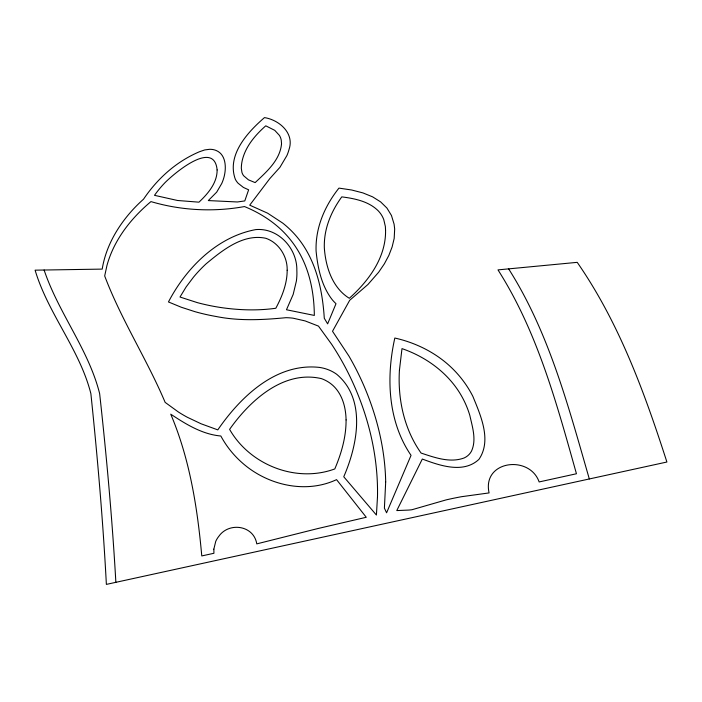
<?xml version="1.0" encoding="UTF-8"?>
<svg xmlns="http://www.w3.org/2000/svg" width="702" height="702" viewBox="0 0 702 702"><rect width="100%" height="100%" fill="white"/><g stroke="black" fill="none" stroke-linecap="round" stroke-linejoin="round"><path stroke-width="1.05" d="M508.634 268.866C549.218 332.809 568.506 406.949 589.32 478.957M44.112 270.024C58.529 313.013 88.619 349.543 99.649 393.655C106.564 456.405 112.267 519.296 115.865 582.318M217.12 169.945C217.225 183.011 207.932 193.699 198.964 202.176L177.518 200.482L154.501 195.331A95.893 77.457 -29.9 0 1 165.049 182.617C174.263 173.35 214.215 139.286 217.12 169.945M385.688 481.923L384.398 508.125L386.583 512.811L411.047 455.352C387.758 421.288 386.065 377.185 394.822 338.031C413.987 342.322 432.265 350.939 447.218 363.75A124.061 114.996 -31.3 0 1 472.858 396.358C480.58 415.312 491.979 440.329 478.939 459.362C463.399 473.911 439.645 465.54 422.314 459.038L396.779 510.573L407.967 510.108A40.628 38.408 -25.1 0 0 412.03 509.713L446.112 499.894A439.215 382.634 68.2 0 1 461.53 496.7L489.083 492.918C481.879 460.486 529.554 454.545 539.145 481.941L576.447 473.753C556.739 403.694 537.504 331.862 497.981 269.884L577.219 262.346C619.138 322.762 644.533 392.506 666.9 462.021L106.371 584.397C103.01 520.7 97.481 457.134 90.883 393.699C79.791 349.578 48.096 313.776 35.1 270.165L102.202 269.103C105.704 247.297 117.015 227.395 131.581 211.065A125.755 103.15 -32 0 1 143.55 199.166C153.975 183.705 167.33 170.095 183.196 160.205A95.358 76.729 -30 0 1 199.394 151.764L204.73 149.93L209.644 149.298A18.129 14.093 -29.1 0 1 216.04 150.447C225.193 154.098 226.255 165.435 224.719 173.885A46.902 36.381 -30.5 0 1 221.762 183.476L216.69 192.137L208.31 200.579L237.373 201.974L244.787 200.93L248.631 189.812L243.41 187.434L238.11 183.248A29.265 23.113 -26.5 0 1 235.372 179.37C226.448 155.221 247.525 132.213 264.478 117.603C279.194 119.937 294.586 133.196 289.057 149.394A52.229 40.628 -27.1 0 1 286.907 155.554L279.931 167.33L269.717 178.712L249.719 205.16L267.611 213.18L282.695 223.078A137.267 113.873 -35.8 0 1 300.438 241.33C316.751 263.469 322.587 291.312 324.289 318.269L327.632 323.859L336.004 303.703A57.002 48.552 -21.2 0 1 332.195 299.666C321.525 285.907 317.708 267.892 316.084 250.947A109.012 91.813 -17.4 0 1 318.357 228.905C321.955 213.943 329.405 200.105 338.952 188.11L351.667 190.005L362.899 192.901L372.569 196.832L380.607 201.869L386.934 208.064L391.453 215.47L394.085 224.149L394.673 228.984L394.182 238.426L392.12 246.955L388.838 255.449L384.336 263.882L378.65 272.227L367.927 284.503L349.684 300.298L332.511 331.274L348.903 356.028A373.973 307.687 -54.6 0 1 363.864 385.661C376.948 416.04 385.047 448.771 385.688 481.923M287.171 270.244C287.188 283.705 282.081 296.56 275.816 308.257C257.871 310.767 239.601 310.205 221.692 307.651A221.402 171.823 -24.2 0 1 197.271 302.606L179.993 297.025L186.17 286.881L193.454 277.193A123.859 106.853 -31 0 1 206.037 263.891C222.332 250.351 243.182 233.406 265.812 238.285C278.896 242.725 287.574 256.616 287.171 270.244M213.847 549.148L213.926 553.273L201.772 555.94C197.42 507.678 189.768 459.073 170.744 414.18C185.951 424.219 202.246 434.371 220.84 436.003A121.639 108.117 -29.6 0 0 242.55 463.118C267.62 485.17 305.581 494.147 336.556 479.633L366.268 517.277L318.085 528.492L256.765 543.883C253.87 525.263 228.931 521.726 218.796 536.354A20.437 18.392 -53.4 0 0 215.716 541.435L213.847 549.148M346.077 419.936C346.183 436.89 341.383 453.457 334.801 468.936C296.068 483.239 249.859 464.908 229.598 429.37C249.833 400.649 283.573 369.735 321.49 378.641A40.075 35.96 -34.3 0 1 334.661 387.179C342.848 395.954 345.849 408.222 346.077 419.936M399.429 370.191C397.657 399.14 404.106 429.203 421.086 453.071C434.687 457.528 450.008 463.232 464.18 457.95A15.251 14.303 -13.2 0 0 471.49 451.149C476.711 439.759 472.349 426.869 469.813 415.365A108.003 100.114 -30.2 0 0 461.319 395.603C448.402 373.113 426.272 356.985 401.992 348.613L399.429 370.191M385.565 230.414C386.003 257.511 368.647 280.984 349.306 298.28C332.265 287.767 325.649 266.795 324.333 247.876A92.05 77.439 -18 0 1 326.219 229.457C329.036 217.646 334.678 206.669 341.769 196.867C354.721 198.543 368.769 201.307 378.334 210.916A36.179 30.142 -22.7 0 1 383.757 219.568L385.372 226.544L385.565 230.414M377.492 496.762L376.412 515.049L343.752 476.763C357.432 445.305 366.725 399.35 336.644 374.245A43.778 39.242 -33.4 0 0 319.349 367.4C276.018 362.627 240.496 396.858 217.787 429.878L201.114 423.797L187.337 417.269A168.928 142.129 -28.7 0 1 178.396 412.004L165.145 402.378C146.955 359.301 121.2 319.752 104.686 275.947L106.967 265.444A108.924 89.084 -32.6 0 1 114.777 245.437C123.508 228.44 136.372 213.847 150.939 201.597C181.107 210.521 213.548 212.206 244.489 206.555C258.117 212.153 270.928 219.901 281.625 230.098A145.051 119.989 -36.7 0 1 296.613 248.376C309.363 268.243 314.154 292.093 314.329 315.426L286.469 309.757L293.182 294.41L296.393 280.993A72.92 60.39 -32.1 0 0 296.841 270.252C297.244 248.42 278.176 227.536 255.721 229.607C216.953 236.837 186.179 268.024 168.454 301.948L181.291 307.248L194.884 311.653A228.887 178.027 -24.1 0 0 216.172 316.505C239.207 321.147 262.715 319.919 285.898 317.69A62.697 54.896 -33.7 0 1 293.076 318.19L305.133 320.919L318.48 326.114L331.59 344.217A382.976 312.969 -55.1 0 1 349.096 374.736C367.646 412.53 378.343 454.536 377.492 496.762M281.537 143.796C280.045 160.284 266.383 171.937 255.151 182.608L248.447 179.844L243.629 175.737A18.305 14.452 -26.6 0 1 241.944 172.429L241.321 168.348A51.246 40.628 -24.9 0 1 242.278 160.302C245.577 146.385 255.282 135.065 265.768 125.816L274.745 130.335L279.44 135.416A23.815 18.603 -26.2 0 1 281.248 140.163L281.537 143.796"/></g></svg>
